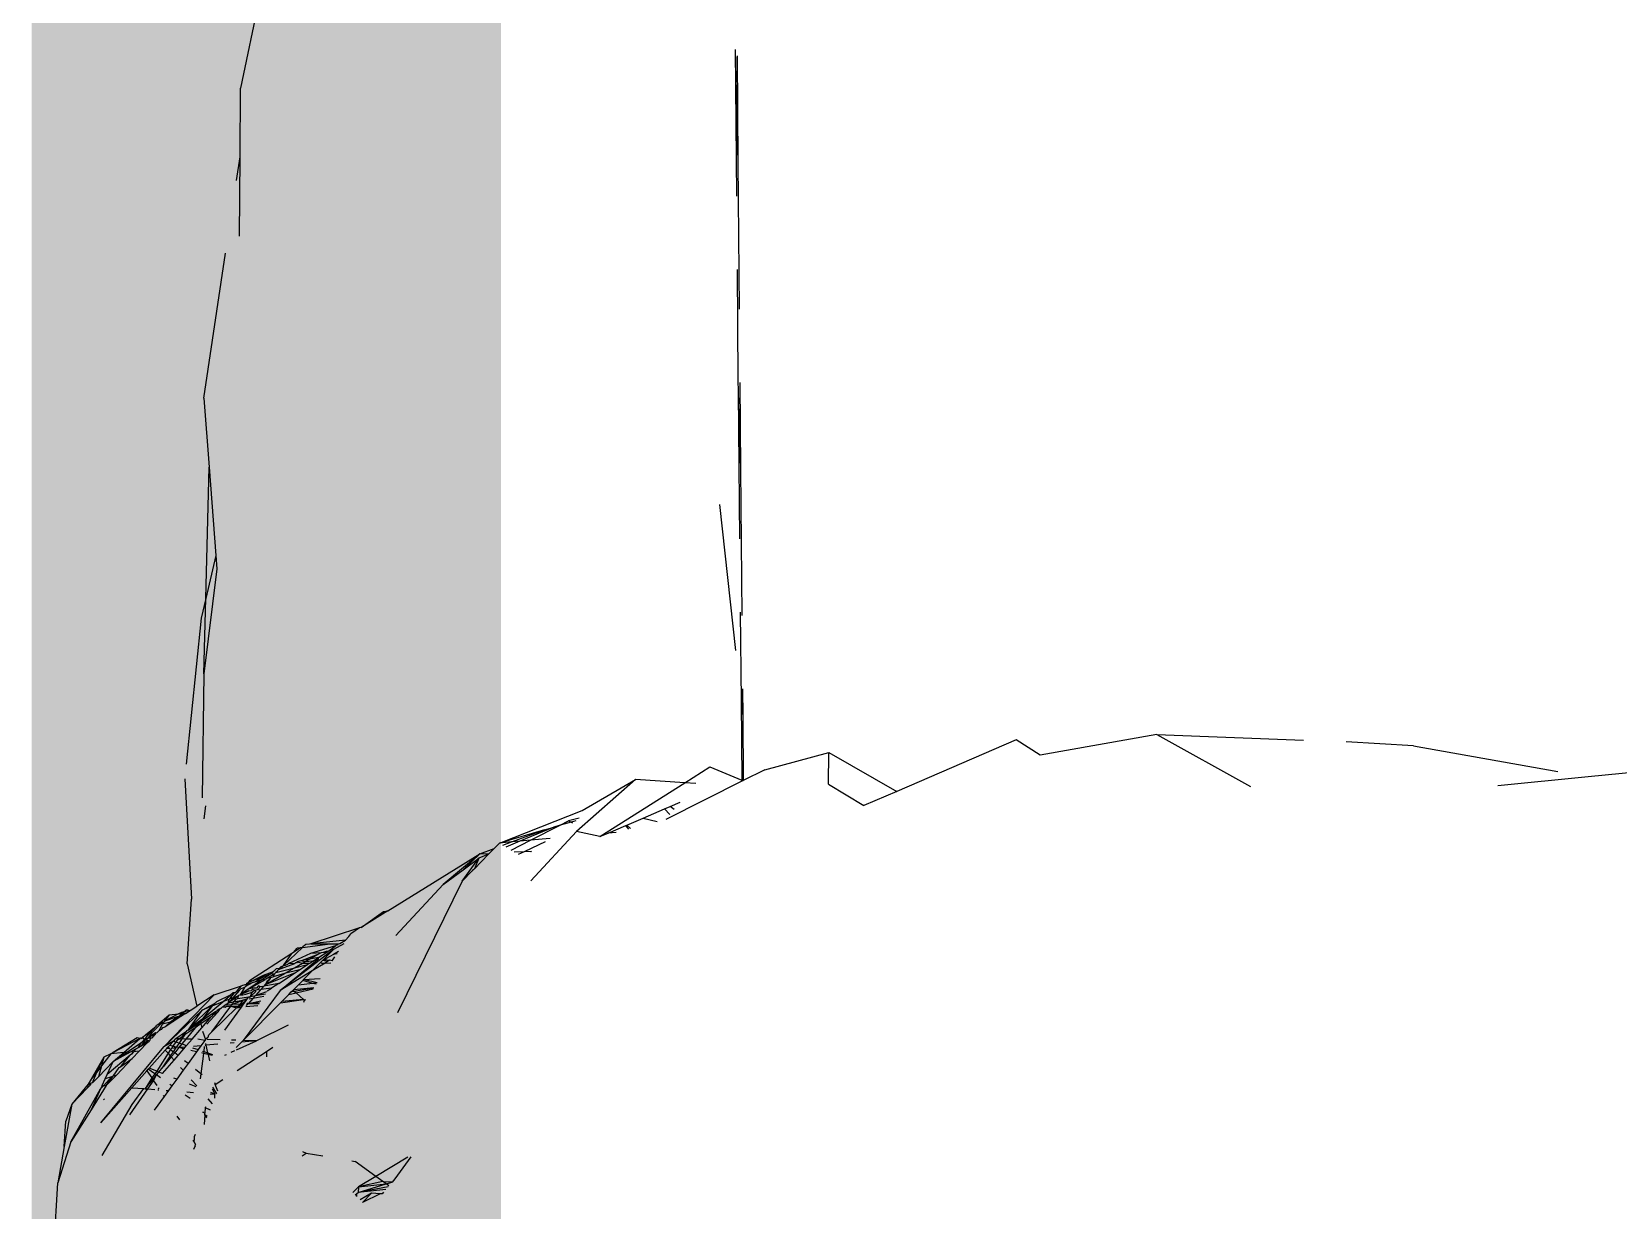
# Model space of a CAD drawing. Header units: millimetres. Extents: x 0 to 460473, y -68369 to 85219.
# Drawn here: x 230234.6 to 230302.2, y -37668.6 to -37618.4 of the extents above; entities that cross this region are included whole.
import ezdxf

# ---------------------------------------------------------------- set-up
doc = ezdxf.new("R2010")
doc.units = ezdxf.units.MM
doc.header["$LTSCALE"] = 50
doc.linetypes.add('HIDDEN2', pattern=[0.1875, 0.125, -0.0625])
doc.layers.add('fur', color=6, linetype='Continuous')
doc.layers.add('hid', color=8, linetype='HIDDEN2')

msp = doc.modelspace()

# ---------------------------------------------------------------- linework, layer by layer
at = {"layer": 'fur', "color": 40, "lineweight": 50, "true_color": 0xf8d731, "const_width": 20}
msp.add_lwpolyline([(231454.62857818, -37422.47504293), (231454.62857818, -39432.25663589), (230244.58358802, -39432.25663589), (230244.58358802, -37422.47504293)], close=True, dxfattribs=at)
at = {"layer": 'hid'}
for p, q in [((230264.15340123, -37563.21018196), (230264.67478418, -37623.9937393)), ((230244.58358802, -37615.57058392), (230243.4818463, -37620.82342145)), ((230264.56212266, -37619.17550536), (230264.67478418, -37623.9937393)), ((230264.56212266, -37619.17550536), (230264.67611469, -37633.2431996)), ((230243.45991221, -37623.75236766), (230243.4818463, -37620.82342145)), ((230241.92195535, -37634.0387453), (230243.45991221, -37623.75236766)), ((230243.4345996, -37627.13246211), (230243.45991221, -37623.75236766)), ((230264.67478418, -37623.9937393), (230264.78673183, -37637.0447527)), ((230264.67611469, -37633.2431996), (230264.69184992, -37633.78396873)), ((230241.92195535, -37634.0387453), (230242.14451603, -37636.9806441)), ((230264.69184992, -37633.78396873), (230264.78673183, -37637.0447527)), ((230264.69184992, -37633.78396873), (230264.8065335, -37646.94137658)), ((230241.99767046, -37642.58168485), (230242.14451603, -37636.9806441)), ((230242.14451603, -37636.9806441), (230242.42900073, -37640.7410799)), ((230264.78673183, -37637.0447527), (230264.87719158, -37647.59067835)), ((230263.89616921, -37638.57572208), (230264.8065335, -37646.94137658)), ((230242.42900073, -37640.7410799), (230241.99767046, -37642.58168485)), ((230242.42900073, -37640.7410799), (230242.47241686, -37641.31497223)), ((230242.47241686, -37641.31497223), (230241.91370592, -37645.78429263)), ((230241.99767046, -37642.58168485), (230241.80196373, -37643.41681929)), ((230241.91370592, -37645.78429263), (230241.99767046, -37642.58168485)), ((230241.80196373, -37643.41681929), (230241.10301259, -37650.25894556)), ((230241.91370592, -37645.78429263), (230241.85146027, -37651.06765593)), ((230264.8065335, -37646.94137658), (230264.87719158, -37647.59067835)), ((230264.8065335, -37646.94137658), (230264.83860502, -37650.30991966)), ((230264.87719158, -37647.59067835), (230264.90054106, -37650.33572548)), ((230282.53000881, -37648.36754813), (230277.55185682, -37649.24541464)), ((230282.53000881, -37648.36754813), (230286.52160477, -37650.58221137)), ((230282.53000881, -37648.36754813), (230290.59194523, -37648.68216695)), ((230276.52367869, -37648.60301232), (230271.44377801, -37650.79566367)), ((230277.55185682, -37649.24541464), (230276.52367869, -37648.60301232)), ((230293.45786989, -37648.85230775), (230290.59194523, -37648.68216695)), ((230293.45786989, -37648.85230775), (230300.89819103, -37650.17152157)), ((230262.41298251, -37650.4251176), (230263.48396525, -37649.74550526)), ((230263.48396525, -37649.74550526), (230264.83860502, -37650.30991966)), ((230265.82192681, -37649.87515222), (230268.55061106, -37649.14193038)), ((230268.53786195, -37650.48305978), (230268.55061106, -37649.14193038)), ((230268.55061106, -37649.14193038), (230271.44377801, -37650.79566367)), ((230241.10301259, -37650.25894556), (230241.38724272, -37655.39099853)), ((230260.30606241, -37650.2924221), (230257.79598788, -37652.51041817)), ((230258.04422052, -37651.61505432), (230260.30606241, -37650.2924221)), ((230258.79566799, -37652.72055289), (230262.41298251, -37650.4251176)), ((230262.41298251, -37650.4251176), (230260.30606241, -37650.2924221)), ((230264.90054106, -37650.33572548), (230261.59747213, -37651.98683112)), ((230262.8868264, -37650.45496067), (230262.41298251, -37650.4251176)), ((230264.83860502, -37650.30991966), (230264.90054106, -37650.33572548)), ((230265.82192681, -37649.87515222), (230264.90054106, -37650.33572548)), ((230300.89819103, -37650.17152157), (230297.04786892, -37650.5528825)), ((230303.83489447, -37649.88065138), (230300.89819103, -37650.17152157)), ((230268.53786195, -37650.48305978), (230270.04075689, -37651.4012535)), ((230271.44377801, -37650.79566367), (230270.04075689, -37651.4012535)), ((230241.98738887, -37651.40366708), (230241.91451684, -37651.96161757)), ((230254.51159248, -37652.99867726), (230258.04422052, -37651.61505432)), ((230260.64191257, -37651.92919894), (230261.54729517, -37651.54112571)), ((230261.54729517, -37651.54112571), (230261.78641986, -37651.43862994)), ((230261.77760276, -37651.7728195), (230261.54729517, -37651.54112571)), ((230261.78641986, -37651.43862994), (230262.21266102, -37651.25593062)), ((230261.95138071, -37651.56635545), (230261.78641986, -37651.43862994)), ((230256.4256974, -37652.43686158), (230254.51159248, -37652.99867726)), ((230255.03087327, -37652.95075278), (230256.4256974, -37652.43686158)), ((230256.82449246, -37652.31980983), (230255.38412456, -37652.91815118)), ((230255.84295332, -37652.87580583), (230257.09742673, -37652.23969993)), ((230256.4256974, -37652.43686158), (230256.82449246, -37652.31980983)), ((230257.09742673, -37652.23969993), (230256.82449246, -37652.31980983)), ((230257.09742673, -37652.23969993), (230257.46038634, -37652.05565399)), ((230257.56268207, -37652.1031412), (230257.09742673, -37652.23969993)), ((230257.91388835, -37651.94140345), (230257.46038634, -37652.05565399)), ((230257.46038634, -37652.05565399), (230257.56268207, -37652.1031412)), ((230257.76570112, -37652.04355236), (230257.56268207, -37652.1031412)), ((230257.56268207, -37652.1031412), (230257.63234333, -37652.135479)), ((230259.14428483, -37652.5711256), (230259.89301757, -37652.25019705)), ((230259.89301757, -37652.25019705), (230259.94755119, -37652.22682236)), ((230260.02099679, -37652.39967021), (230259.89301757, -37652.25019705)), ((230259.94755119, -37652.22682236), (230260.64191257, -37651.92919894)), ((230260.09643915, -37652.37991376), (230259.94755119, -37652.22682236)), ((230260.64191257, -37651.92919894), (230261.23134274, -37652.08271116)), ((230254.51159248, -37652.99867726), (230254.2930153, -37653.22259976)), ((230255.03087327, -37652.95075278), (230254.51159248, -37652.99867726)), ((230254.6583214, -37653.08801104), (230255.03087327, -37652.95075278)), ((230255.38412456, -37652.91815118), (230254.7868504, -37653.16626406)), ((230255.00645673, -37653.2999682), (230255.84295332, -37652.87580583)), ((230255.38412456, -37652.91815118), (230255.03087327, -37652.95075278)), ((230255.84295332, -37652.87580583), (230255.38412456, -37652.91815118)), ((230256.45421407, -37652.94759096), (230255.59024463, -37653.3574355)), ((230256.6689399, -37652.79957544), (230255.84295332, -37652.87580583)), ((230257.79598788, -37652.51041817), (230255.84687413, -37654.60509966)), ((230258.79566799, -37652.72055289), (230257.79598788, -37652.51041817)), ((230258.79566799, -37652.72055289), (230259.14428483, -37652.5711256)), ((230259.48708317, -37652.53948871), (230259.14428483, -37652.5711256)), ((230249.7520561, -37655.88935361), (230253.67052627, -37653.45194167)), ((230253.67052627, -37653.45194167), (230252.12038464, -37654.76340892)), ((230252.92920309, -37654.6197641), (230253.63902847, -37653.64307928)), ((230253.67052627, -37653.45194167), (230252.96105561, -37654.1432315)), ((230252.96105561, -37654.1432315), (230253.63902847, -37653.64307928)), ((230254.04868629, -37653.47290386), (230253.44426012, -37654.09211131)), ((230253.63902847, -37653.64307928), (230253.44426012, -37654.09211131)), ((230254.04868629, -37653.47290386), (230253.63902847, -37653.64307928)), ((230253.67052627, -37653.45194167), (230254.2930153, -37653.22259976)), ((230254.04868629, -37653.47290386), (230253.67052627, -37653.45194167)), ((230254.04868629, -37653.47290386), (230254.2930153, -37653.22259976)), ((230255.5628589, -37653.37042657), (230255.13745708, -37653.37972586)), ((230255.5628589, -37653.37042657), (230255.31516993, -37653.48792375)), ((230255.59024463, -37653.3574355), (230255.5628589, -37653.37042657)), ((230255.84991033, -37653.36415163), (230255.59024463, -37653.3574355)), ((230255.88037343, -37653.34315269), (230255.84991033, -37653.36415163)), ((230252.12038464, -37654.76340892), (230252.96105561, -37654.1432315)), ((230253.35630157, -37654.18222089), (230252.92920309, -37654.6197641)), ((230253.38881075, -37654.12022803), (230253.35630157, -37654.18222089)), ((230253.38881075, -37654.12022803), (230253.44426012, -37654.09211131)), ((230252.92920309, -37654.6197641), (230250.04078001, -37660.50470258)), ((230252.12038464, -37654.76340892), (230250.10040084, -37656.93057939)), ((230241.19975583, -37658.14441319), (230241.38724272, -37655.39099853)), ((230249.7520561, -37655.88935361), (230248.62480279, -37656.5905407)), ((230248.62480279, -37656.5905407), (230249.57956225, -37655.91306744)), ((230249.57956225, -37655.91306744), (230249.7520561, -37655.88935361)), ((230248.55011607, -37656.61486871), (230246.47665039, -37657.29026733)), ((230247.94669513, -37657.129846), (230246.47665039, -37657.29026733)), ((230247.71326392, -37657.28169882), (230247.94669513, -37657.129846)), ((230247.94669513, -37657.129846), (230248.09894343, -37656.98442289)), ((230248.09894343, -37656.98442289), (230248.17941013, -37656.86758897)), ((230248.55011607, -37656.61486871), (230248.17941013, -37656.86758897)), ((230248.62480279, -37656.5905407), (230248.55011607, -37656.61486871)), ((230245.66197628, -37657.70443163), (230243.86871148, -37658.85995268)), ((230247.43546214, -37657.53415428), (230245.17212036, -37659.27505623)), ((230245.31276623, -37658.20917364), (230246.12343424, -37657.44983061)), ((230245.31276623, -37658.20917364), (230245.66197628, -37657.70443163)), ((230245.55752214, -37658.11836976), (230246.48040391, -37657.68296498)), ((230245.73312441, -37657.65858611), (230245.66197628, -37657.70443163)), ((230246.0393762, -37657.46124749), (230245.73312441, -37657.65858611)), ((230245.73312441, -37657.65858611), (230245.88907024, -37657.48166226)), ((230246.0393762, -37657.46124749), (230245.88907024, -37657.48166226)), ((230246.12343424, -37657.44983061), (230246.0393762, -37657.46124749)), ((230246.04830879, -37658.02102409), (230246.79052326, -37657.7353452)), ((230246.12343424, -37657.44983061), (230247.29483436, -37657.29072939)), ((230246.12896207, -37657.4035213), (230246.12343424, -37657.44983061)), ((230246.19628542, -37657.38159178), (230246.12896207, -37657.4035213)), ((230246.26966864, -37657.31285459), (230246.19628542, -37657.38159178)), ((230246.41707438, -37657.30967327), (230246.26966864, -37657.31285459)), ((230246.47665039, -37657.29026733), (230246.41707438, -37657.30967327)), ((230246.42184681, -37657.94693424), (230246.79052326, -37657.7353452)), ((230246.80856025, -37657.8702311), (230246.42184681, -37657.94693424)), ((230246.47665039, -37657.29026733), (230247.29483436, -37657.29072939)), ((230246.48040391, -37657.68296498), (230247.536468, -37657.36326271)), ((230246.48040391, -37657.68296498), (230246.93134341, -37657.65452637)), ((230246.56512707, -37658.02859045), (230246.80856025, -37657.8702311)), ((230246.79052326, -37657.7353452), (230246.93134341, -37657.65452637)), ((230246.79760832, -37657.93288372), (230246.80856025, -37657.8702311)), ((230246.80856025, -37657.8702311), (230247.16256137, -37657.63994455)), ((230246.93134341, -37657.65452637), (230247.01404733, -37657.64931063)), ((230246.97246101, -37658.00089358), (230247.43546214, -37657.53415428)), ((230247.43650942, -37657.74567977), (230246.97246101, -37658.00089358)), ((230247.01404733, -37657.64931063), (230247.15019122, -37657.59690874)), ((230247.01404733, -37657.64931063), (230247.16256137, -37657.63994455)), ((230247.15019122, -37657.59690874), (230247.24804331, -37657.58433642)), ((230247.16256137, -37657.63994455), (230247.24804331, -37657.58433642)), ((230247.24804331, -37657.58433642), (230247.31637001, -37657.53294641)), ((230247.29483436, -37657.29072939), (230247.64022034, -37657.28327525)), ((230247.31637001, -37657.53294641), (230247.34250389, -37657.52288746)), ((230247.34250389, -37657.52288746), (230247.536468, -37657.36326271)), ((230247.34250389, -37657.52288746), (230247.43546214, -37657.53415428)), ((230247.3899726, -37658.01381565), (230247.50386515, -37657.84844895)), ((230247.8883916, -37657.29013438), (230247.43546214, -37657.53415428)), ((230247.65887167, -37657.62338666), (230247.43650942, -37657.74567977)), ((230247.59650096, -37657.71394605), (230247.43650942, -37657.74567977)), ((230247.63263459, -37657.3341502), (230247.536468, -37657.36326271)), ((230247.63263459, -37657.3341502), (230247.64022034, -37657.28327525)), ((230247.64022034, -37657.28327525), (230247.71326392, -37657.28169882)), ((230241.19975583, -37658.14441319), (230241.61832991, -37659.94805945)), ((230244.76939852, -37658.56583074), (230244.37334262, -37658.83663934)), ((230244.46041998, -37658.63220365), (230244.88135825, -37658.4701842)), ((230244.53179695, -37658.65482034), (230244.76939852, -37658.56583074)), ((230244.54286737, -37659.02530923), (230245.8259049, -37658.5094729)), ((230244.54286737, -37659.02530923), (230245.3558707, -37658.55871421)), ((230244.5622672, -37658.78319874), (230244.94031945, -37658.55804009)), ((230244.88135825, -37658.4701842), (230244.76939852, -37658.56583074)), ((230244.76939852, -37658.56583074), (230244.94031945, -37658.55804009)), ((230244.87482914, -37658.69478517), (230244.94031945, -37658.55804009)), ((230245.3558707, -37658.55871421), (230244.87482914, -37658.69478517)), ((230244.88135825, -37658.4701842), (230245.00693313, -37658.34700067)), ((230244.94031945, -37658.55804009), (230244.990495, -37658.51104126)), ((230244.990495, -37658.51104126), (230245.77970663, -37658.3154683)), ((230244.990495, -37658.51104126), (230245.00524795, -37658.48437734)), ((230245.00524795, -37658.48437734), (230245.05710366, -37658.44864972)), ((230245.00693313, -37658.34700067), (230245.14103579, -37658.33032316)), ((230245.05710366, -37658.44864972), (230245.08779422, -37658.39072684)), ((230245.08779422, -37658.39072684), (230245.14066856, -37658.37037547)), ((230245.106043, -37658.97776101), (230245.8259049, -37658.5094729)), ((230245.14066856, -37658.37037547), (230245.14103579, -37658.33032316)), ((230245.14066856, -37658.37037547), (230245.20874121, -37658.34417426)), ((230245.14103579, -37658.33032316), (230245.20502156, -37658.25772996)), ((230245.14103579, -37658.33032316), (230245.20874121, -37658.34417426)), ((230245.17212036, -37659.27505623), (230246.59739573, -37658.08723684)), ((230246.53668297, -37658.44019001), (230245.17212036, -37659.27505623)), ((230245.20502156, -37658.25772996), (230245.27488432, -37658.24465718)), ((230245.20874121, -37658.34417426), (230245.78754305, -37658.12139301)), ((230245.20874121, -37658.34417426), (230245.23930894, -37658.27798021)), ((230245.23930894, -37658.27798021), (230245.27488432, -37658.24465718)), ((230245.27488432, -37658.24465718), (230245.31276623, -37658.20917364)), ((230245.31276623, -37658.20917364), (230245.3951499, -37658.19497508)), ((230245.3558707, -37658.55871421), (230245.77970663, -37658.3154683)), ((230245.99884109, -37658.3969736), (230245.3558707, -37658.55871421)), ((230245.3951499, -37658.19497508), (230245.49076552, -37658.14986475)), ((230245.49076552, -37658.14986475), (230245.52797049, -37658.12423122)), ((230245.55752214, -37658.11836976), (230245.52797049, -37658.12423122)), ((230245.55752214, -37658.11836976), (230245.78754305, -37658.12139301)), ((230245.77970663, -37658.3154683), (230246.12428231, -37658.11771105)), ((230245.77970663, -37658.3154683), (230246.33607196, -37658.17759651)), ((230245.82342815, -37658.09698577), (230245.78754305, -37658.12139301)), ((230245.85962746, -37658.09364767), (230245.82342815, -37658.09698577)), ((230245.8259049, -37658.5094729), (230245.99884109, -37658.3969736)), ((230245.8960408, -37658.05122587), (230245.85962746, -37658.09364767)), ((230246.04830879, -37658.02102409), (230245.8960408, -37658.05122587)), ((230245.8960408, -37658.05122587), (230246.12428231, -37658.11771105)), ((230245.99884109, -37658.3969736), (230246.33607196, -37658.17759651)), ((230246.42184681, -37657.94693424), (230246.04830879, -37658.02102409)), ((230246.22490153, -37658.05996415), (230246.04830879, -37658.02102409)), ((230246.12428231, -37658.11771105), (230246.22490153, -37658.05996415)), ((230246.12428231, -37658.11771105), (230246.43332352, -37658.11433195)), ((230246.16878645, -37658.81105685), (230246.53668297, -37658.44019001)), ((230246.22490153, -37658.05996415), (230246.42184681, -37657.94693424)), ((230246.56512707, -37658.02859045), (230246.22490153, -37658.05996415)), ((230246.33607196, -37658.17759651), (230246.43332352, -37658.11433195)), ((230246.43332352, -37658.11433195), (230246.56512707, -37658.02859045)), ((230246.53668297, -37658.44019001), (230246.89389339, -37658.08009555)), ((230247.08086021, -37658.10725168), (230246.53668297, -37658.44019001)), ((230246.59739573, -37658.08723684), (230246.79760832, -37657.93288372)), ((230246.97246101, -37658.00089358), (230246.89389339, -37658.08009555)), ((230246.89389339, -37658.08009555), (230246.94670699, -37658.10871854)), ((230246.94670699, -37658.10871854), (230247.08086021, -37658.10725168)), ((230247.15798154, -37657.97392074), (230246.97246101, -37658.00089358)), ((230247.19175993, -37658.03940106), (230246.97246101, -37658.00089358)), ((230247.19175993, -37658.03940106), (230247.08086021, -37658.10725168)), ((230247.08086021, -37658.10725168), (230247.32747785, -37658.10455513)), ((230247.15798154, -37657.97392074), (230247.26789225, -37657.9928218)), ((230247.26789225, -37657.9928218), (230247.19175993, -37658.03940106)), ((230247.3899726, -37658.01381565), (230247.26789225, -37657.9928218)), ((230242.35831707, -37659.46886009), (230243.52861025, -37659.07558656)), ((230243.33248524, -37659.29360639), (230243.52861025, -37659.07558656)), ((230243.49458907, -37659.20726547), (230243.41559819, -37659.28059587)), ((230243.6496732, -37659.15701143), (230243.46170821, -37659.45998176)), ((230243.6496732, -37659.15701143), (230243.49458907, -37659.20726547)), ((230243.75744045, -37659.01085796), (230243.52861025, -37659.07558656)), ((230243.68895103, -37659.10374301), (230243.6496732, -37659.15701143)), ((230243.83461352, -37659.20500269), (230243.67694235, -37659.31281249)), ((230243.98328027, -37658.94697525), (230243.68895103, -37659.10374301)), ((230243.75744045, -37659.01085796), (230243.68895103, -37659.10374301)), ((230243.74981126, -37658.97033251), (230243.80759648, -37658.94283658)), ((230243.75744045, -37659.01085796), (230243.74981126, -37658.97033251)), ((230243.98328027, -37658.94697525), (230243.75744045, -37659.01085796)), ((230243.86871148, -37658.85995268), (230243.80759648, -37658.94283658)), ((230243.80759648, -37658.94283658), (230243.97324134, -37658.8640178)), ((230243.83461352, -37659.20500269), (230244.54040196, -37658.8046476)), ((230244.37334262, -37658.83663934), (230243.83461352, -37659.20500269)), ((230244.00300094, -37659.17490693), (230243.83461352, -37659.20500269)), ((230243.86871148, -37658.85995268), (230243.97324134, -37658.8640178)), ((230244.0110897, -37659.23910675), (230243.94434687, -37659.28116754)), ((230243.97324134, -37658.8640178), (230244.46041998, -37658.63220365)), ((230243.97324134, -37658.8640178), (230244.53179695, -37658.65482034)), ((230244.12159761, -37658.90784979), (230243.98328027, -37658.94697525)), ((230244.15752484, -37659.18023352), (230244.00300094, -37659.17490693)), ((230244.06976119, -37659.26632587), (230244.0110897, -37659.23910675)), ((230244.06976119, -37659.26632587), (230244.13672333, -37659.25840149)), ((230244.53179695, -37658.65482034), (230244.12159761, -37658.90784979)), ((230244.37334262, -37658.83663934), (230244.12159761, -37658.90784979)), ((230244.12979279, -37659.31725074), (230244.13672333, -37659.25840149)), ((230244.18278703, -37659.25295026), (230244.13672333, -37659.25840149)), ((230244.25277097, -37659.08680117), (230244.15752484, -37659.18023352)), ((230244.21429325, -37659.23810016), (230244.18278703, -37659.25295026)), ((230244.28104916, -37659.1755707), (230244.21429325, -37659.23810016)), ((230244.31481719, -37659.26768563), (230244.21429325, -37659.23810016)), ((230244.30505061, -37659.12092181), (230244.25277097, -37659.08680117)), ((230244.30505061, -37659.12092181), (230244.28104916, -37659.1755707)), ((230244.40848062, -37659.10243583), (230244.30505061, -37659.12092181)), ((230244.34469376, -37659.23379004), (230244.31481719, -37659.26768563)), ((230244.4308732, -37659.13601764), (230244.34469376, -37659.23379004)), ((230244.79425203, -37659.18058881), (230244.34469376, -37659.23379004)), ((230244.54040196, -37658.8046476), (230244.37334262, -37658.83663934)), ((230244.40848062, -37659.10243583), (230244.47019558, -37659.09140556)), ((230244.4308732, -37659.13601764), (230244.40848062, -37659.10243583)), ((230244.47019558, -37659.09140556), (230244.4308732, -37659.13601764)), ((230244.5137001, -37659.04204877), (230244.47019558, -37659.09140556)), ((230244.5137001, -37659.04204877), (230244.54286737, -37659.02530923)), ((230244.55931747, -37659.07547687), (230244.5137001, -37659.04204877)), ((230244.5622672, -37658.78319874), (230244.54040196, -37658.8046476)), ((230244.54286737, -37659.02530923), (230244.75101136, -37658.77281413)), ((230244.54286737, -37659.02530923), (230244.62881928, -37658.84981859)), ((230245.106043, -37658.97776101), (230244.55931747, -37659.07547687)), ((230244.75950535, -37658.7274065), (230244.5622672, -37658.78319874)), ((230244.61265947, -37659.2987193), (230244.79425203, -37659.18058881)), ((230244.62881928, -37658.84981859), (230244.75101136, -37658.77281413)), ((230244.75101136, -37658.77281413), (230244.75950535, -37658.7274065)), ((230244.75950535, -37658.7274065), (230244.87482914, -37658.69478517)), ((230245.106043, -37658.97776101), (230244.79425203, -37659.18058881)), ((230245.64340018, -37659.34068499), (230245.72197901, -37659.26147173)), ((230245.72197901, -37659.26147173), (230245.75342013, -37659.22977676)), ((230245.72197901, -37659.26147173), (230245.78299902, -37659.31666439)), ((230245.75342013, -37659.22977676), (230245.93628065, -37659.04543986)), ((230245.75342013, -37659.22977676), (230246.60926217, -37659.14737098)), ((230246.58807326, -37659.17813629), (230245.78299902, -37659.31666439)), ((230245.84587078, -37659.37353195), (230246.56931037, -37659.20537914)), ((230245.93628065, -37659.04543986), (230246.13249011, -37658.84764624)), ((230246.56103157, -37658.97380111), (230245.93628065, -37659.04543986)), ((230246.16878645, -37658.81105685), (230246.13249011, -37658.84764624)), ((230246.56103157, -37658.97380111), (230246.13249011, -37658.84764624)), ((230246.16878645, -37658.81105685), (230246.86748393, -37658.77244497)), ((230246.74319042, -37658.95291338), (230246.16878645, -37658.81105685)), ((230246.74319042, -37658.95291338), (230246.56103157, -37658.97380111)), ((230246.70052278, -37659.01486481), (230246.56103157, -37658.97380111)), ((230242.35831707, -37659.46886009), (230240.21271706, -37661.68152364)), ((230241.32669715, -37660.86230029), (230242.27650402, -37659.93648487)), ((230242.35831707, -37659.46886009), (230241.61832991, -37659.94805945)), ((230241.84385303, -37660.1104292), (230242.39845043, -37659.81761875)), ((230242.27650402, -37659.93648487), (230241.84385303, -37660.1104292)), ((230241.86796888, -37660.47711646), (230242.71965645, -37659.75831852)), ((230242.27650402, -37659.93648487), (230241.86796888, -37660.47711646)), ((230242.33041836, -37659.91480899), (230242.27650402, -37659.93648487)), ((230242.71965645, -37659.75831852), (230242.33041836, -37659.91480899)), ((230242.33041836, -37659.91480899), (230242.39845043, -37659.81761875)), ((230242.39845043, -37659.81761875), (230242.45843507, -37659.75914928)), ((230243.06866544, -37659.46376574), (230242.45843507, -37659.75914928)), ((230242.71965645, -37659.75831852), (230243.06866544, -37659.46376574)), ((230242.94014435, -37659.66967289), (230242.71965645, -37659.75831852)), ((230242.7371378, -37659.95541663), (230242.83082806, -37659.89135464)), ((230242.83082806, -37659.89135464), (230242.96120643, -37659.80220666)), ((230242.83082806, -37659.89135464), (230243.07970973, -37659.87699877)), ((230242.98252557, -37659.68263451), (230242.94014435, -37659.66967289)), ((230243.41559819, -37659.28059587), (230242.96120643, -37659.80220666)), ((230243.17850522, -37659.65362566), (230242.96120643, -37659.80220666)), ((230242.96120643, -37659.80220666), (230242.98252557, -37659.68263451)), ((230242.96120643, -37659.80220666), (230243.17627524, -37659.76520004)), ((230243.02480424, -37659.63563597), (230242.98252557, -37659.68263451)), ((230243.02480424, -37659.63563597), (230243.22680802, -37659.3802713)), ((230243.37457183, -37659.51956245), (230243.02480424, -37659.63563597)), ((230243.1638719, -37659.38341444), (230243.06866544, -37659.46376574)), ((230243.07970973, -37659.87699877), (230243.07040011, -37659.94261905)), ((230243.12052147, -37659.87464469), (230243.07970973, -37659.87699877)), ((230243.12052147, -37659.87464469), (230243.57596148, -37659.69642654)), ((230243.17627524, -37659.76520004), (230243.12052147, -37659.87464469)), ((230243.47019437, -37659.85447502), (230243.12052147, -37659.87464469)), ((230243.22680802, -37659.3802713), (230243.1638719, -37659.38341444)), ((230243.17627524, -37659.76520004), (230243.57596148, -37659.69642654)), ((230243.22287503, -37659.73583324), (230243.17627524, -37659.76520004)), ((230243.37457183, -37659.51956245), (230243.17850522, -37659.65362566)), ((230243.17850522, -37659.65362566), (230243.29815812, -37659.63373464)), ((230243.29815812, -37659.63373464), (230243.22287503, -37659.73583324)), ((230243.22680802, -37659.3802713), (230243.27959456, -37659.35240162)), ((230243.27959456, -37659.35240162), (230243.29050447, -37659.31596648)), ((230243.29050447, -37659.31596648), (230243.33248524, -37659.29360639)), ((230243.29815812, -37659.63373464), (230243.34941839, -37659.62521317)), ((230243.41559819, -37659.28059587), (230243.33248524, -37659.29360639)), ((230243.37457183, -37659.51956245), (230243.34941839, -37659.62521317)), ((230243.34941839, -37659.62521317), (230243.83861361, -37659.54388969)), ((230243.37457183, -37659.51956245), (230243.4113462, -37659.48022946)), ((230243.40946144, -37659.9140514), (230243.3750098, -37659.94784697)), ((230243.38174234, -37660.00287319), (230243.46269831, -37659.92746508)), ((230243.47019437, -37659.85447502), (230243.40946144, -37659.9140514)), ((230243.40946144, -37659.9140514), (230243.46269831, -37659.92746508)), ((230243.4113462, -37659.48022946), (230243.46170821, -37659.45998176)), ((230243.67694235, -37659.31281249), (230243.46170821, -37659.45998176)), ((230243.76792658, -37659.33686879), (230243.46170821, -37659.45998176)), ((230243.46170821, -37659.45998176), (230243.58431069, -37659.46337674)), ((230243.46269831, -37659.92746508), (230243.54573628, -37659.85011765)), ((230243.46269831, -37659.92746508), (230243.58349156, -37659.89938848)), ((230243.57596148, -37659.69642654), (230243.47019437, -37659.85447502)), ((230243.54573628, -37659.85011765), (230243.47019437, -37659.85447502)), ((230243.51998743, -37659.98787806), (230243.58349156, -37659.89938848)), ((230243.54573628, -37659.85011765), (230243.75072705, -37659.66635485)), ((230243.62200779, -37659.84571819), (230243.54573628, -37659.85011765)), ((230243.64308512, -37659.68487666), (230243.57596148, -37659.69642654)), ((230243.58349156, -37659.89938848), (230243.62200779, -37659.84571819)), ((230243.58431069, -37659.46337674), (230243.70763867, -37659.43033913)), ((230245.17212036, -37659.27505623), (230243.59515024, -37661.40547208)), ((230243.59515024, -37661.40547208), (230245.180007, -37659.80781951)), ((230243.62200779, -37659.84571819), (230243.75072705, -37659.66635485)), ((230243.66394863, -37659.66441046), (230243.64308512, -37659.68487666)), ((230243.75072705, -37659.66635485), (230243.64308512, -37659.68487666)), ((230243.76626922, -37659.64469769), (230243.66394863, -37659.66441046)), ((230243.76792658, -37659.33686879), (230243.67694235, -37659.31281249)), ((230243.70763867, -37659.43033913), (230243.97820383, -37659.34937826)), ((230243.71127869, -37659.96712913), (230244.22157424, -37659.91177853)), ((230243.74887389, -37659.88012171), (230243.72375223, -37659.93826134)), ((230243.76736214, -37659.83733393), (230243.74887389, -37659.88012171)), ((230243.74887389, -37659.88012171), (230243.77723276, -37659.87758654)), ((230243.75072705, -37659.66635485), (230243.78328485, -37659.62098733)), ((230243.75072705, -37659.66635485), (230243.76626922, -37659.64469769)), ((230243.76626922, -37659.64469769), (230243.78328485, -37659.62098733)), ((230243.8151418, -37659.83457793), (230243.76736214, -37659.83733393)), ((230243.82895185, -37659.29482352), (230243.76792658, -37659.33686879)), ((230243.77723276, -37659.87758654), (230243.8151418, -37659.83457793)), ((230243.78328485, -37659.62098733), (230243.83861361, -37659.54388969)), ((230244.00144384, -37659.62321433), (230243.8151418, -37659.83457793)), ((230243.8151418, -37659.83457793), (230244.34193747, -37659.72309896)), ((230244.28823033, -37659.80728946), (230243.8151418, -37659.83457793)), ((230243.8151418, -37659.83457793), (230244.27157762, -37659.83339399)), ((230243.82895185, -37659.29482352), (230243.94434687, -37659.28116754)), ((230243.83861361, -37659.54388969), (230243.8984555, -37659.53394161)), ((230244.00144384, -37659.62321433), (230243.848511, -37659.64952929)), ((230243.87531299, -37659.58750084), (230243.8984555, -37659.53394161)), ((230243.8984555, -37659.53394161), (230244.12979279, -37659.31725074)), ((230243.8984555, -37659.53394161), (230243.96181205, -37659.37221931)), ((230243.8984555, -37659.53394161), (230244.11132242, -37659.49855476)), ((230243.96181205, -37659.37221931), (230243.97820383, -37659.34937826)), ((230243.97820383, -37659.34937826), (230244.06976119, -37659.26632587)), ((230244.11132242, -37659.49855476), (230244.00144384, -37659.62321433)), ((230244.48040067, -37659.54080084), (230244.00144384, -37659.62321433)), ((230244.31481719, -37659.26768563), (230244.11132242, -37659.49855476)), ((230244.11132242, -37659.49855476), (230244.59869304, -37659.32428294)), ((230244.11132242, -37659.49855476), (230244.54265652, -37659.42685007)), ((230245.180007, -37659.80781951), (230246.16744304, -37659.66439433)), ((230245.180007, -37659.80781951), (230245.23468872, -37659.7526963)), ((230245.23468872, -37659.7526963), (230245.54037764, -37659.44453931)), ((230246.16744304, -37659.66439433), (230245.23468872, -37659.7526963)), ((230245.54037764, -37659.44453931), (230245.64340018, -37659.34068499)), ((230245.54037764, -37659.44453931), (230245.84587078, -37659.37353195)), ((230245.78299902, -37659.31666439), (230245.64340018, -37659.34068499)), ((230245.78299902, -37659.31666439), (230245.84587078, -37659.37353195)), ((230245.84587078, -37659.37353195), (230246.16744304, -37659.66439433)), ((230246.20329828, -37659.69682543), (230246.16744304, -37659.66439433)), ((230246.1797869, -37659.77094914), (230246.20329828, -37659.69682543)), ((230246.20329828, -37659.69682543), (230246.25915368, -37659.65571227)), ((230239.94795313, -37660.73509474), (230240.4467007, -37660.32123048)), ((230240.15516334, -37660.69625257), (230240.50072898, -37660.61593096)), ((230240.24200871, -37660.58453813), (230240.20140466, -37660.63676956)), ((230240.21271706, -37661.68152364), (230241.84385303, -37660.1104292)), ((230240.83949465, -37660.27862502), (230240.24200871, -37660.58453813)), ((230240.4467007, -37660.32123048), (230240.24200871, -37660.58453813)), ((230240.78085115, -37660.40361972), (230240.24200871, -37660.58453813)), ((230240.63529039, -37660.58465415), (230240.26906335, -37660.8218147)), ((230240.26906335, -37660.8218147), (230240.50072898, -37660.61593096)), ((230240.4467007, -37660.32123048), (230240.83949465, -37660.27862502)), ((230240.50072898, -37660.61593096), (230240.78085115, -37660.40361972)), ((230240.50072898, -37660.61593096), (230240.63529039, -37660.58465415)), ((230240.73337786, -37660.52113487), (230240.63529039, -37660.58465415)), ((230241.13471919, -37660.26123508), (230240.73337786, -37660.52113487)), ((230240.73337786, -37660.52113487), (230240.914426, -37660.34987368)), ((230240.78085115, -37660.40361972), (230240.914426, -37660.34987368)), ((230240.972262, -37660.21064806), (230240.83949465, -37660.27862502)), ((230240.83949465, -37660.27862502), (230240.96351752, -37660.26517254)), ((230241.13471919, -37660.26123508), (230240.914426, -37660.34987368)), ((230240.914426, -37660.34987368), (230240.96351752, -37660.26517254)), ((230240.96351752, -37660.26517254), (230240.972262, -37660.21064806)), ((230240.96351752, -37660.26517254), (230241.00920648, -37660.26021676)), ((230241.05974231, -37660.19224148), (230240.972262, -37660.21064806)), ((230241.08716626, -37660.18647126), (230241.00920648, -37660.26021676)), ((230241.00920648, -37660.26021676), (230241.13471919, -37660.26123508)), ((230241.05974231, -37660.19224148), (230241.14000809, -37660.12476197)), ((230241.08716626, -37660.18647126), (230241.05974231, -37660.19224148)), ((230241.14000809, -37660.12476197), (230241.08716626, -37660.18647126)), ((230241.32862409, -37660.13566655), (230241.08716626, -37660.18647126)), ((230241.13471919, -37660.26123508), (230241.32862409, -37660.13566655)), ((230241.16702534, -37660.11092913), (230241.14000809, -37660.12476197)), ((230241.22251668, -37660.1013808), (230241.16702534, -37660.11092913)), ((230241.22251668, -37660.1013808), (230241.32862409, -37660.13566655)), ((230241.32669715, -37660.86230029), (230241.84385303, -37660.1104292)), ((230241.32669715, -37660.86230029), (230241.86796888, -37660.47711646)), ((230241.32862409, -37660.13566655), (230241.61832991, -37659.94805945)), ((230241.77302448, -37660.61464222), (230241.73153437, -37660.64301165)), ((230242.42540419, -37660.16856872), (230241.77302448, -37660.61464222)), ((230241.86796888, -37660.47711646), (230241.77302448, -37660.61464222)), ((230241.77302448, -37660.61464222), (230241.79236761, -37660.69799225)), ((230242.23156466, -37660.39539364), (230241.79236761, -37660.69799225)), ((230241.83095241, -37660.86425514), (230242.23156466, -37660.39539364)), ((230242.05129116, -37660.71782914), (230242.52030286, -37660.19645837)), ((230242.23156466, -37660.39539364), (230242.26292022, -37660.37379023)), ((230242.26015107, -37661.04147524), (230243.07040011, -37659.94261905)), ((230243.31110473, -37660.01053509), (230242.26015107, -37661.04147524)), ((230242.29607142, -37660.31989735), (230242.26292022, -37660.37379023)), ((230242.45211912, -37660.16235923), (230242.29607142, -37660.31989735)), ((230242.42540419, -37660.16856872), (230242.29607142, -37660.31989735)), ((230242.29607142, -37660.31989735), (230242.52030286, -37660.19645837)), ((230242.42540419, -37660.16856872), (230242.45211912, -37660.16235923)), ((230242.45211912, -37660.16235923), (230242.48912856, -37660.12499632)), ((230242.59260578, -37660.05424236), (230242.48912856, -37660.12499632)), ((230242.52030286, -37660.19645837), (230242.57711284, -37660.1333063)), ((230242.57711284, -37660.1333063), (230242.59260578, -37660.05424236)), ((230242.59260578, -37660.05424236), (230242.67530747, -37660.02414952)), ((230242.67530747, -37660.02414952), (230242.7116478, -37659.97284577)), ((230242.7116478, -37659.97284577), (230242.7371378, -37659.95541663)), ((230242.7116478, -37659.97284577), (230242.82426604, -37659.98703339)), ((230242.7371378, -37659.95541663), (230242.82426604, -37659.98703339)), ((230242.81878488, -37660.96496593), (230243.51998743, -37659.98787806)), ((230242.82426604, -37659.98703339), (230242.87681993, -37659.95082473)), ((230242.87681993, -37659.95082473), (230243.07040011, -37659.94261905)), ((230243.07040011, -37659.94261905), (230243.31110473, -37660.01053509)), ((230243.07040011, -37659.94261905), (230243.3750098, -37659.94784697)), ((230243.3750098, -37659.94784697), (230243.31110473, -37660.01053509)), ((230243.31110473, -37660.01053509), (230243.38174234, -37660.00287319)), ((230243.38174234, -37660.00287319), (230243.51998743, -37659.98787806)), ((230239.29948823, -37661.30229291), (230239.32922492, -37661.24851978)), ((230239.32922492, -37661.24851978), (230239.42788204, -37661.16665341)), ((230239.42788204, -37661.16665341), (230239.87950996, -37660.79188936)), ((230239.42788204, -37661.16665341), (230239.6024833, -37661.10538795)), ((230239.44175035, -37661.30570996), (230239.53114277, -37661.18612082)), ((230239.66941437, -37661.11677919), (230239.52433889, -37661.30769369)), ((230239.52433889, -37661.30769369), (230239.731474, -37661.16685339)), ((230239.53114277, -37661.18612082), (230239.56140838, -37661.17094296)), ((230239.56140838, -37661.17094296), (230239.6024833, -37661.10538795)), ((230239.6024833, -37661.10538795), (230239.63450748, -37661.0886138)), ((230239.63450748, -37661.0886138), (230239.87950996, -37660.79188936)), ((230239.63450748, -37661.0886138), (230239.66941437, -37661.11677919)), ((230239.69642674, -37661.11012019), (230239.63450748, -37661.0886138)), ((230240.07155307, -37660.71568654), (230239.66941437, -37661.11677919)), ((230239.66941437, -37661.11677919), (230239.731474, -37661.16685339)), ((230239.76605078, -37661.23821815), (230239.69559521, -37661.31180716)), ((230239.731474, -37661.16685339), (230239.69642674, -37661.11012019)), ((230239.731474, -37661.16685339), (230239.77485119, -37661.13735932)), ((230239.74895819, -37661.21877873), (230239.731474, -37661.16685339)), ((230239.731474, -37661.16685339), (230239.76702491, -37661.19553843)), ((230239.78952868, -37661.21369609), (230239.74895819, -37661.21877873)), ((230239.76605078, -37661.23821815), (230239.74895819, -37661.21877873)), ((230239.78952868, -37661.21369609), (230239.76605078, -37661.23821815)), ((230239.76702491, -37661.19553843), (230239.8043009, -37661.14758808)), ((230239.85418894, -37661.08341408), (230239.77485119, -37661.13735932)), ((230239.77485119, -37661.13735932), (230239.84071322, -37661.16023516)), ((230239.84071322, -37661.16023516), (230239.78952868, -37661.21369609)), ((230239.8043009, -37661.14758808), (230239.84071322, -37661.16023516)), ((230239.85418894, -37661.08341408), (230239.84071322, -37661.16023516)), ((230239.90411041, -37661.09401844), (230239.85418894, -37661.08341408)), ((230239.87950996, -37660.79188936), (230239.9146129, -37660.75216495)), ((230239.99448231, -37660.99962733), (230239.90411041, -37661.09401844)), ((230239.94795313, -37660.73509474), (230239.9146129, -37660.75216495)), ((230240.07155307, -37660.71568654), (230239.94795313, -37660.73509474)), ((230240.15516334, -37660.69625257), (230239.99448231, -37660.99962733)), ((230240.09275384, -37660.93598885), (230239.99448231, -37660.99962733)), ((230240.11263911, -37660.67248584), (230240.07155307, -37660.71568654)), ((230240.14330204, -37660.88683332), (230240.09275384, -37660.93598885)), ((230240.1528832, -37660.63017043), (230240.11263911, -37660.67248584)), ((230240.15516334, -37660.69625257), (230240.11263911, -37660.67248584)), ((230240.18646889, -37660.85748227), (230240.14330204, -37660.88683332)), ((230240.1528832, -37660.63017043), (230240.15516334, -37660.69625257)), ((230240.20140466, -37660.63676956), (230240.1528832, -37660.63017043)), ((230240.20140466, -37660.63676956), (230240.15516334, -37660.69625257)), ((230240.18646889, -37660.85748227), (230240.26906335, -37660.8218147)), ((230241.12900354, -37661.0550003), (230240.71752649, -37661.33635332)), ((230240.84621587, -37661.33944436), (230241.00715503, -37661.23898914)), ((230240.99603033, -37661.34304281), (230241.12204934, -37661.15982909)), ((230241.00715503, -37661.23898914), (230241.07721933, -37661.1444846)), ((230241.07721933, -37661.1444846), (230241.12900354, -37661.0550003)), ((230241.12204934, -37661.15982909), (230241.07721933, -37661.1444846)), ((230241.54765862, -37660.8665922), (230241.12204934, -37661.15982909)), ((230241.12204934, -37661.15982909), (230241.12900354, -37661.0550003)), ((230241.15852922, -37661.03481171), (230241.12900354, -37661.0550003)), ((230241.54765862, -37660.8665922), (230241.15272371, -37661.34680649)), ((230241.18149536, -37661.00383438), (230241.15852922, -37661.03481171)), ((230241.25199938, -37660.97090022), (230241.18149536, -37661.00383438)), ((230241.25199938, -37660.97090022), (230241.73153437, -37660.64301165)), ((230241.25199938, -37660.97090022), (230241.32669715, -37660.86230029)), ((230241.41329534, -37661.35306526), (230241.83095241, -37660.86425514)), ((230241.73153437, -37660.64301165), (230241.54765862, -37660.8665922)), ((230241.79236761, -37660.69799225), (230241.54765862, -37660.8665922)), ((230241.79236761, -37660.69799225), (230241.83095241, -37660.86425514)), ((230241.86663613, -37661.01801718), (230241.98813086, -37661.36687246)), ((230242.09725313, -37661.26239671), (230241.98813086, -37661.36687246)), ((230242.09725313, -37661.26239671), (230242.13633258, -37661.16293583)), ((230242.26015107, -37661.04147524), (230242.13633258, -37661.16293583)), ((230245.50408449, -37660.7520377), (230244.15406653, -37661.41889691)), ((230237.53090453, -37664.91303226), (230240.21271706, -37661.68152364)), ((230238.056928, -37661.91494466), (230237.95312502, -37661.97747864)), ((230238.51135611, -37661.9271931), (230237.95312502, -37661.97747864)), ((230238.78485649, -37661.90255614), (230238.04911831, -37662.31076129)), ((230238.04911831, -37662.31076129), (230238.62879387, -37661.91661429)), ((230238.04911831, -37662.31076129), (230238.51135611, -37661.9271931)), ((230239.08254606, -37661.2970821), (230238.056928, -37661.91494466)), ((230239.18892725, -37661.32200723), (230238.056928, -37661.91494466)), ((230238.51135611, -37661.9271931), (230239.18892725, -37661.32200723)), ((230238.62879387, -37661.91661429), (230238.51135611, -37661.9271931)), ((230238.62879387, -37661.91661429), (230239.27224565, -37661.47910302)), ((230238.78485649, -37661.90255614), (230238.62879387, -37661.91661429)), ((230239.00693751, -37661.77934028), (230238.78485649, -37661.90255614)), ((230238.92285492, -37661.89012522), (230238.78485649, -37661.90255614)), ((230238.92285492, -37661.89012522), (230238.83307404, -37661.99124254)), ((230238.86288539, -37662.181551), (230239.16257684, -37661.86853104)), ((230239.00693751, -37661.77934028), (230238.92285492, -37661.89012522)), ((230239.16257684, -37661.86853104), (230238.92285492, -37661.89012522)), ((230239.11920358, -37661.71705237), (230239.00693751, -37661.77934028)), ((230239.18892725, -37661.32200723), (230239.08254606, -37661.2970821)), ((230239.11920358, -37661.71705237), (230239.27224565, -37661.47910302)), ((230239.24114036, -37661.64939893), (230239.11920358, -37661.71705237)), ((230239.16257684, -37661.86853104), (230239.5210842, -37661.49407939)), ((230239.18892725, -37661.32200723), (230239.22976199, -37661.30061813)), ((230239.22927332, -37661.33146033), (230239.18892725, -37661.32200723)), ((230239.26540938, -37661.30147436), (230239.22927332, -37661.33146033)), ((230239.22976199, -37661.30061813), (230239.26540938, -37661.30147436)), ((230239.4227243, -37661.37678593), (230239.24114036, -37661.64939893)), ((230239.53512678, -37661.40312186), (230239.24114036, -37661.64939893)), ((230239.5210842, -37661.49407939), (230239.24114036, -37661.64939893)), ((230239.26540938, -37661.30147436), (230239.29948823, -37661.30229291)), ((230239.27224565, -37661.47910302), (230239.31148767, -37661.45242064)), ((230239.38623399, -37661.36823625), (230239.29948823, -37661.30229291)), ((230239.31148767, -37661.45242064), (230239.38623399, -37661.36823625)), ((230239.38623399, -37661.36823625), (230239.44175035, -37661.30570996)), ((230239.4227243, -37661.37678593), (230239.38623399, -37661.36823625)), ((230239.4227243, -37661.37678593), (230239.52433889, -37661.30769369)), ((230239.53512678, -37661.40312186), (230239.4227243, -37661.37678593)), ((230239.5210842, -37661.49407939), (230239.5947858, -37661.41709998)), ((230239.64556564, -37661.31060548), (230239.52433889, -37661.30769369)), ((230239.5947858, -37661.41709998), (230239.53512678, -37661.40312186)), ((230239.58784089, -37662.59329771), (230240.27557353, -37661.817699)), ((230239.64556564, -37661.31060548), (230239.5947858, -37661.41709998)), ((230239.69559521, -37661.31180716), (230239.64556564, -37661.31060548)), ((230240.39139506, -37661.94942296), (230239.90907282, -37662.72011087)), ((230240.61889051, -37661.43051918), (230240.21271706, -37661.68152364)), ((230240.27557353, -37661.817699), (230240.32320554, -37661.76398143)), ((230240.39139506, -37661.94942296), (230240.27557353, -37661.817699)), ((230240.32320554, -37661.76398143), (230240.38506547, -37661.69421816)), ((230240.45663105, -37661.75196244), (230240.32320554, -37661.76398143)), ((230240.38506547, -37661.69421816), (230240.45257742, -37661.61808075)), ((230240.45663105, -37661.75196244), (230240.38506547, -37661.69421816)), ((230240.50332871, -37661.78964149), (230240.39139506, -37661.94942296)), ((230240.49662732, -37662.06910374), (230240.39139506, -37661.94942296)), ((230240.45257742, -37661.61808075), (230240.61889051, -37661.43051918)), ((230240.59941306, -37661.65248437), (230240.45257742, -37661.61808075)), ((230240.50332871, -37661.78964149), (230240.45663105, -37661.75196244)), ((230240.49662732, -37662.06910374), (230240.62263504, -37661.88590645)), ((230240.53464771, -37661.74493469), (230240.50332871, -37661.78964149)), ((230240.50332871, -37661.78964149), (230240.62263504, -37661.88590645)), ((230240.67476672, -37661.92797005), (230240.52869886, -37662.10557874)), ((230240.59941306, -37661.65248437), (230240.53464771, -37661.74493469)), ((230240.63902507, -37661.73553236), (230240.53464771, -37661.74493469)), ((230240.72829005, -37661.46851688), (230240.59941306, -37661.65248437)), ((230240.68562078, -37661.67268286), (230240.59941306, -37661.65248437)), ((230240.67907577, -37661.36264453), (230240.61889051, -37661.43051918)), ((230240.61889051, -37661.43051918), (230240.72829005, -37661.46851688)), ((230240.62263504, -37661.88590645), (230240.75768233, -37661.6895669)), ((230240.67476672, -37661.92797005), (230240.62263504, -37661.88590645)), ((230240.68562078, -37661.67268286), (230240.63902507, -37661.73553236)), ((230240.85255215, -37661.71179492), (230240.67476672, -37661.92797005)), ((230240.82115367, -37662.0460856), (230240.67476672, -37661.92797005)), ((230240.71752649, -37661.33635332), (230240.67907577, -37661.36264453)), ((230240.75768233, -37661.6895669), (230240.68562078, -37661.67268286)), ((230240.84621587, -37661.33944436), (230240.71752649, -37661.33635332)), ((230240.77892747, -37661.39623369), (230240.72829005, -37661.46851688)), ((230240.72829005, -37661.46851688), (230240.87473912, -37661.51938298)), ((230240.75768233, -37661.6895669), (230240.87473912, -37661.51938298)), ((230240.85255215, -37661.71179492), (230240.75768233, -37661.6895669)), ((230240.77892747, -37661.39623369), (230240.84621587, -37661.33944436)), ((230240.82115367, -37662.0460856), (230241.06437745, -37661.76142564)), ((230240.84621587, -37661.33944436), (230240.99603033, -37661.34304281)), ((230240.9805653, -37661.55613954), (230240.85255215, -37661.71179492)), ((230241.12381477, -37661.69186243), (230240.85255215, -37661.71179492)), ((230241.06437745, -37661.76142564), (230240.85255215, -37661.71179492)), ((230240.87473912, -37661.51938298), (230240.99603033, -37661.34304281)), ((230240.87473912, -37661.51938298), (230240.9805653, -37661.55613954)), ((230241.15272371, -37661.34680649), (230240.9805653, -37661.55613954)), ((230240.9805653, -37661.55613954), (230241.18045874, -37661.62556846)), ((230241.15272371, -37661.34680649), (230240.99603033, -37661.34304281)), ((230241.06437745, -37661.76142564), (230241.12381477, -37661.69186243)), ((230241.12381477, -37661.69186243), (230241.18045874, -37661.62556846)), ((230241.41329534, -37661.35306526), (230241.15272371, -37661.34680649)), ((230241.18045874, -37661.62556846), (230241.41329534, -37661.35306526)), ((230241.60872305, -37661.88896593), (230241.24564159, -37662.38859311)), ((230241.60872305, -37661.88896593), (230241.3658872, -37661.83206944)), ((230241.4379076, -37661.71498807), (230241.67524754, -37661.79742326)), ((230241.79595877, -37661.6313156), (230241.47139257, -37661.66055257)), ((230241.67524754, -37661.79742326), (230241.60872305, -37661.88896593)), ((230241.95740694, -37661.40915087), (230241.65693777, -37661.35891741)), ((230241.79595877, -37661.6313156), (230241.67524754, -37661.79742326)), ((230241.90098456, -37661.95744287), (230241.79192311, -37662.82937246)), ((230241.95740694, -37661.40915087), (230241.79595877, -37661.6313156)), ((230241.90098456, -37661.95744287), (230241.83063678, -37661.94096037)), ((230241.86160244, -37661.86214984), (230241.91076792, -37661.87922646)), ((230241.91076792, -37661.87922646), (230241.90098456, -37661.95744287)), ((230242.09521054, -37662.00295006), (230241.90098456, -37661.95744287)), ((230241.9368622, -37661.6706067), (230241.91076792, -37661.87922646)), ((230241.91076792, -37661.87922646), (230242.08015102, -37661.93805823)), ((230241.98813086, -37661.36687246), (230241.95740694, -37661.40915087)), ((230242.00460323, -37661.61252088), (230241.9580367, -37661.6167156)), ((230241.98792399, -37661.54064963), (230242.00460323, -37661.61252088)), ((230242.51354258, -37661.56667555), (230242.00460323, -37661.61252088)), ((230242.00460323, -37661.61252088), (230242.08015102, -37661.93805823)), ((230242.60735587, -37661.38174587), (230242.05556684, -37661.36849223)), ((230242.08015102, -37661.93805823), (230242.28844276, -37662.01040412)), ((230242.08015102, -37661.93805823), (230242.09521054, -37662.00295006)), ((230243.2056469, -37661.50433069), (230243.04064397, -37661.51919418)), ((230243.08461084, -37661.91326164), (230243.2410422, -37661.84094995)), ((230243.27363758, -37661.39774954), (230243.09497349, -37661.39345814)), ((230243.52568125, -37661.47550195), (230243.29800138, -37661.70502007)), ((230243.30177718, -37661.81287471), (230244.15406653, -37661.41889691)), ((230243.33215414, -37662.68058369), (230244.58358802, -37661.87419507)), ((230243.59515024, -37661.40547208), (230243.52568125, -37661.47550195)), ((230244.15406653, -37661.41889691), (230243.52568125, -37661.47550195)), ((230244.15406653, -37661.41889691), (230243.59515024, -37661.40547208)), ((230244.58358802, -37661.87419507), (230244.8573501, -37661.69779052)), ((230244.58358802, -37661.87419507), (230244.58358802, -37662.10044575)), ((230237.66139541, -37662.12212331), (230237.11172908, -37663.06285189)), ((230237.35277853, -37662.75190597), (230237.66139541, -37662.12212331)), ((230237.55805009, -37662.48711237), (230237.35277853, -37662.75190597)), ((230237.42643451, -37662.95194471), (230238.04911831, -37662.31076129)), ((230237.55805009, -37662.48711237), (230237.42643451, -37662.95194471)), ((230237.95312502, -37661.97747864), (230237.55805009, -37662.48711237)), ((230237.66139541, -37662.12212331), (230237.55805009, -37662.48711237)), ((230237.95312502, -37661.97747864), (230237.66139541, -37662.12212331)), ((230238.78153681, -37662.0344161), (230237.79959753, -37662.85700215)), ((230237.79959753, -37662.85700215), (230238.04911831, -37662.31076129)), ((230238.04973465, -37662.93050194), (230238.31159996, -37662.56622245)), ((230238.18878682, -37662.88562949), (230238.86288539, -37662.181551)), ((230238.31159996, -37662.56622245), (230238.34039744, -37662.54612837)), ((230238.34039744, -37662.54612837), (230238.86288539, -37662.181551)), ((230238.34039744, -37662.54612837), (230238.47657016, -37662.39276141)), ((230238.47657016, -37662.39276141), (230238.78153681, -37662.0344161)), ((230238.83307404, -37661.99124254), (230238.78153681, -37662.0344161)), ((230239.49393275, -37662.69920374), (230239.55068406, -37662.63520176)), ((230239.55068406, -37662.63520176), (230239.58784089, -37662.59329771)), ((230239.82791523, -37662.82957833), (230239.55068406, -37662.63520176)), ((230239.90907282, -37662.72011087), (230239.58784089, -37662.59329771)), ((230239.99530311, -37662.75415211), (230240.1794188, -37662.53027981)), ((230240.16045061, -37662.81934761), (230240.65124054, -37662.24494554)), ((230240.1794188, -37662.53027981), (230240.49662732, -37662.06910374)), ((230240.52869886, -37662.10557874), (230240.1794188, -37662.53027981)), ((230240.52869886, -37662.10557874), (230240.49662732, -37662.06910374)), ((230240.65124054, -37662.24494554), (230240.52869886, -37662.10557874)), ((230240.65124054, -37662.24494554), (230240.82115367, -37662.0460856)), ((230241.03382868, -37662.68006349), (230240.92229052, -37662.55321101)), ((230241.24564159, -37662.38859311), (230241.03382868, -37662.68006349)), ((230241.24564159, -37662.38859311), (230241.09721903, -37662.26883507)), ((230241.79192311, -37662.82937246), (230241.55627569, -37662.63923512)), ((230242.271295, -37662.04420669), (230242.09521054, -37662.00295006)), ((230242.09521054, -37662.00295006), (230242.15704913, -37662.26941413)), ((230242.81689822, -37662.03701401), (230242.88630139, -37662.00493183)), ((230236.98906741, -37663.27278168), (230236.29274109, -37664.11931962)), ((230236.98906741, -37663.27278168), (230236.95920717, -37663.43305315)), ((230237.10594725, -37663.2819535), (230236.95920717, -37663.43305315)), ((230237.11172908, -37663.06285189), (230236.98906741, -37663.27278168)), ((230237.11790379, -37663.23120588), (230236.98906741, -37663.27278168)), ((230236.98906741, -37663.27278168), (230237.10594725, -37663.2819535)), ((230237.10594725, -37663.2819535), (230237.11790379, -37663.23120588)), ((230237.35277853, -37662.75190597), (230237.11172908, -37663.06285189)), ((230237.17226795, -37663.21366245), (230237.11790379, -37663.23120588)), ((230237.17226795, -37663.21366245), (230237.35277853, -37662.75190597)), ((230237.17226795, -37663.21366245), (230237.42643451, -37662.95194471)), ((230237.58819481, -37663.31979652), (230237.51903112, -37663.47120689)), ((230237.58819481, -37663.31979652), (230237.71697063, -37663.03788565)), ((230237.58819481, -37663.31979652), (230237.64921505, -37663.32458491)), ((230237.97878911, -37662.95339623), (230237.64921505, -37663.32458491)), ((230237.71697063, -37663.03788565), (230237.79959753, -37662.85700215)), ((230237.97878911, -37662.95339623), (230237.71697063, -37663.03788565)), ((230237.76018502, -37663.33329297), (230238.18878682, -37662.88562949)), ((230237.76018502, -37663.33329297), (230238.04973465, -37662.93050194)), ((230238.04973465, -37662.93050194), (230237.97878911, -37662.95339623)), ((230238.18878682, -37662.88562949), (230238.04973465, -37662.93050194)), ((230238.85546613, -37663.41924209), (230239.49393275, -37662.69920374)), ((230239.69692863, -37663.00625645), (230239.41238237, -37663.46294453)), ((230239.41238237, -37663.46294453), (230239.73749942, -37663.06762406)), ((230239.49393275, -37662.69920374), (230239.69692863, -37663.00625645)), ((230239.53148018, -37663.4722904), (230239.77294354, -37663.12123703)), ((230239.82791523, -37662.82957833), (230239.69692863, -37663.00625645)), ((230239.69692863, -37663.00625645), (230239.73749942, -37663.06762406)), ((230239.73749942, -37663.06762406), (230239.89473925, -37662.87643101)), ((230239.73749942, -37663.06762406), (230239.77294354, -37663.12123703)), ((230239.77294354, -37663.12123703), (230239.89473925, -37662.87643101)), ((230239.77294354, -37663.12123703), (230239.91138866, -37663.3306499)), ((230239.90907282, -37662.72011087), (230239.82791523, -37662.82957833)), ((230239.89473925, -37662.87643101), (230239.82791523, -37662.82957833)), ((230239.89473925, -37662.87643101), (230239.99530311, -37662.75415211)), ((230240.07060675, -37662.99973793), (230239.89473925, -37662.87643101)), ((230239.99530311, -37662.75415211), (230239.90907282, -37662.72011087)), ((230240.16045061, -37662.81934761), (230239.99530311, -37662.75415211)), ((230240.55480952, -37663.3392296), (230240.47374731, -37663.28239401)), ((230240.76047416, -37663.05621971), (230240.55480952, -37663.3392296)), ((230240.76047416, -37663.05621971), (230240.64171355, -37663.00933642)), ((230241.03382868, -37662.68006349), (230240.76047416, -37663.05621971)), ((230241.59148705, -37663.38427977), (230241.30757578, -37663.27219974)), ((230241.61400258, -37663.33989597), (230241.3838314, -37663.07812202)), ((230241.79192311, -37662.82937246), (230241.76539455, -37663.04146418)), ((230241.84944293, -37662.87578361), (230241.79192311, -37662.82937246)), ((230242.37143999, -37663.19322972), (230242.39292242, -37663.28579807)), ((230242.39292242, -37663.28579807), (230242.72536689, -37663.07158025)), ((230242.51674909, -37663.56943495), (230242.39292242, -37663.28579807)), ((230236.25336884, -37665.72707515), (230237.51903112, -37663.47120689)), ((230236.29274109, -37664.11931962), (230236.95920717, -37663.43305315)), ((230237.76018502, -37663.33329297), (230237.11237637, -37664.36143914)), ((230237.51903112, -37663.47120689), (230237.11237637, -37664.36143914)), ((230237.64921505, -37663.32458491), (230237.51903112, -37663.47120689)), ((230237.53090453, -37664.91303226), (230238.85546613, -37663.41924209)), ((230237.67746833, -37663.89119359), (230237.64525532, -37663.93272108)), ((230237.64921505, -37663.32458491), (230237.76018502, -37663.33329297)), ((230238.76910589, -37664.58067418), (230239.53148018, -37663.4722904)), ((230238.85546613, -37663.41924209), (230239.36131755, -37663.45893736)), ((230238.86393634, -37664.12981802), (230239.36131755, -37663.45893736)), ((230239.36131755, -37663.45893736), (230239.41238237, -37663.46294453)), ((230239.41238237, -37663.46294453), (230239.53148018, -37663.4722904)), ((230239.53148018, -37663.4722904), (230239.83189568, -37663.49586466)), ((230240.22086383, -37663.79876379), (230239.79912097, -37664.37911345)), ((230239.95189085, -37663.50528095), (230239.99786097, -37663.50888833)), ((230239.97514632, -37663.4270901), (230240.00591349, -37663.47362869)), ((230240.18732157, -37663.74802758), (230240.22086383, -37663.79876379)), ((230240.40812212, -37663.54108242), (230240.22086383, -37663.79876379)), ((230240.31892558, -37663.53408297), (230240.40812212, -37663.54108242)), ((230240.55480952, -37663.3392296), (230240.40812212, -37663.54108242)), ((230241.336359, -37663.88720155), (230241.12434138, -37663.7385485)), ((230241.18967942, -37663.60241294), (230241.46968342, -37663.62438547)), ((230242.2905251, -37664.10930586), (230242.10734342, -37663.90097312)), ((230242.18947587, -37663.68086917), (230242.38081549, -37663.69588401)), ((230242.38081549, -37663.69588401), (230242.20915967, -37663.62811921)), ((230242.27007128, -37663.46488428), (230242.38081549, -37663.69588401)), ((230242.47178614, -37663.67673654), (230242.2943067, -37663.39993659)), ((230242.39179426, -37663.86763269), (230242.38081549, -37663.69588401)), ((230236.29274109, -37664.11931962), (230235.96948635, -37665.9235112)), ((230236.29274109, -37664.11931962), (230236.0422586, -37664.85237482)), ((230237.11237637, -37664.36143914), (230236.25336884, -37665.72707515)), ((230237.57815123, -37666.31215285), (230238.86393634, -37664.12981802)), ((230240.77270851, -37664.63348716), (230240.8774234, -37664.79187948)), ((230241.89415205, -37664.47229742), (230241.90759815, -37664.43626368)), ((230241.96128718, -37664.50866022), (230241.89415205, -37664.47229742)), ((230241.95634921, -37664.57176077), (230241.92410995, -37664.98373513)), ((230241.95634921, -37664.57176077), (230241.96128718, -37664.50866022)), ((230242.04041099, -37664.70618921), (230241.95634921, -37664.57176077)), ((230242.06473171, -37664.64814916), (230241.95634921, -37664.57176077)), ((230241.97331035, -37664.26016378), (230241.96128718, -37664.50866022)), ((230241.9827032, -37664.2349922), (230241.97331035, -37664.26016378)), ((230241.97331035, -37664.26016378), (230242.18688424, -37664.35663899)), ((230235.96948635, -37665.9235112), (230236.0422586, -37664.85237482)), ((230236.25336884, -37665.72707515), (230235.69240805, -37667.4699768)), ((230235.96948635, -37665.9235112), (230235.69240805, -37667.4699768)), ((230241.45109799, -37665.65962291), (230241.50661003, -37665.74359073)), ((230241.54262856, -37665.89411915), (230241.47302108, -37666.0602335)), ((230241.50661003, -37665.74359073), (230241.52164107, -37665.60189329)), ((230241.50661003, -37665.74359073), (230241.56726189, -37665.83533307)), ((230241.54110363, -37665.41841985), (230241.5137322, -37665.49177164)), ((230241.52164107, -37665.60189329), (230241.5137322, -37665.49177164)), ((230241.54262856, -37665.89411915), (230241.56726189, -37665.83533307)), ((230246.10723669, -37666.32258151), (230246.28279272, -37666.20683553)), ((230246.12360553, -37666.13492778), (230246.28279272, -37666.20683553)), ((230246.28279272, -37666.20683553), (230246.98803575, -37666.32927055)), ((230248.21967755, -37666.54309199), (230248.36764698, -37666.5687805)), ((230249.24196631, -37667.20065774), (230248.36764698, -37666.5687805)), ((230250.60362068, -37666.37821347), (230249.24196631, -37667.20065774)), ((230250.73550997, -37666.36909173), (230250.05122466, -37667.30889071)), ((230249.24196631, -37667.20065774), (230248.50638728, -37667.64495019)), ((230249.54430961, -37667.41916355), (230249.24196631, -37667.20065774)), ((230250.05122466, -37667.30889071), (230249.94061708, -37667.43931967)), ((230234.9222119, -37681.33836801), (230235.69240805, -37667.4699768)), ((230248.26664807, -37667.88987876), (230248.50638728, -37667.64495019)), ((230248.36327709, -37667.98901531), (230248.43863394, -37667.92339013)), ((230248.43863394, -37667.92339013), (230248.41080105, -37668.03777251)), ((230248.43100426, -37668.05849999), (230248.43863394, -37667.92339013)), ((230248.43863394, -37667.92339013), (230248.48951346, -37667.87908126)), ((230248.48951346, -37667.87908126), (230249.68104554, -37667.51798365)), ((230249.77154896, -37667.63868556), (230248.48951346, -37667.87908126)), ((230248.50638728, -37667.64495019), (230248.48951346, -37667.87908126)), ((230249.67210594, -37667.75594923), (230248.48951346, -37667.87908126)), ((230249.54430961, -37667.41916355), (230248.50638728, -37667.64495019)), ((230248.50638728, -37667.64495019), (230249.68104554, -37667.51798365)), ((230249.06322335, -37667.91590899), (230248.57358432, -37668.20478)), ((230249.06322335, -37667.91590899), (230248.68148451, -37668.31548019)), ((230249.43048156, -37667.9404953), (230248.68148451, -37668.31548019)), ((230249.43048156, -37667.9404953), (230249.06322335, -37667.91590899)), ((230249.51103245, -37667.94588782), (230249.43048156, -37667.9404953)), ((230249.5784113, -37667.86643437), (230249.51103245, -37667.94588782)), ((230249.57050577, -37667.43809572), (230249.54430961, -37667.41916355)), ((230249.68104554, -37667.51798365), (230249.57050577, -37667.43809572)), ((230249.94061708, -37667.43931967), (230249.57050577, -37667.43809572)), ((230249.68104554, -37667.51798365), (230249.94061708, -37667.43931967)), ((230249.80062202, -37667.60440248), (230249.68104554, -37667.51798365))]:
    msp.add_line(p, q, dxfattribs=at)

doc.saveas('drawing.dxf')
